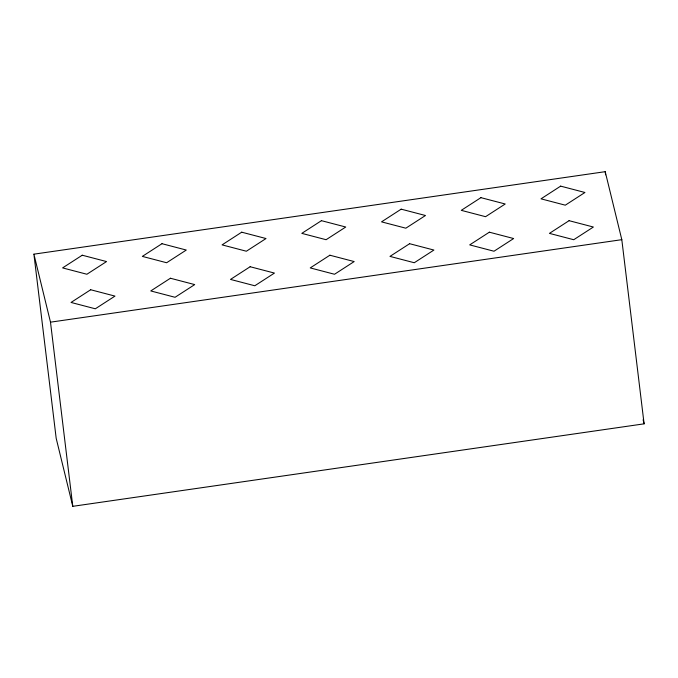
<?xml version="1.0" encoding="UTF-8"?>
<svg xmlns="http://www.w3.org/2000/svg" width="678" height="678" viewBox="0 0 678 678"><rect width="100%" height="100%" fill="white"/><g stroke="black" fill="none" stroke-linecap="round" stroke-linejoin="round"><path stroke-width="1.02" d="M33.9 254.165L605.217 171.678L621.811 239.673L644.1 423.835L72.783 506.322L56.189 438.327L33.9 254.165L50.494 322.169L72.783 506.322M50.494 322.169L621.811 239.673M643.108 419.775L644.1 423.835M605.217 171.678L605.598 174.814M82.25 255.216L62.605 267.903L86.894 274.251L106.548 261.564L82.25 255.216M90.683 289.752L71.029 302.447L95.327 308.795L114.98 296.1L90.683 289.752M161.983 243.699L142.338 256.394L166.635 262.742L186.281 250.046L161.983 243.699M170.415 278.243L150.762 290.938L175.06 297.286L194.713 284.591L170.415 278.243M241.715 232.19L222.07 244.877L246.368 251.224L266.013 238.537L241.715 232.19M250.148 266.734L230.503 279.421L254.792 285.769L274.446 273.081L250.148 266.734M321.448 220.672L301.803 233.368L326.101 239.715L345.746 227.02L321.448 220.672M329.881 255.216L310.236 267.912L334.534 274.259L354.179 261.564L329.881 255.216M401.181 209.163L381.536 221.859L405.834 228.198L425.479 215.511L401.181 209.163M409.614 243.707L389.969 256.394L414.266 262.742L433.912 250.055L409.614 243.707M480.914 197.654L461.269 210.341L485.567 216.689L505.212 203.993L480.914 197.654M489.346 232.19L469.701 244.885L493.999 251.233L513.644 238.537L489.346 232.19M560.647 186.136L541.002 198.832L565.299 205.18L584.945 192.484L560.647 186.136M569.079 220.681L549.434 233.376L573.732 239.724L593.377 227.028L569.079 220.681"/></g></svg>
